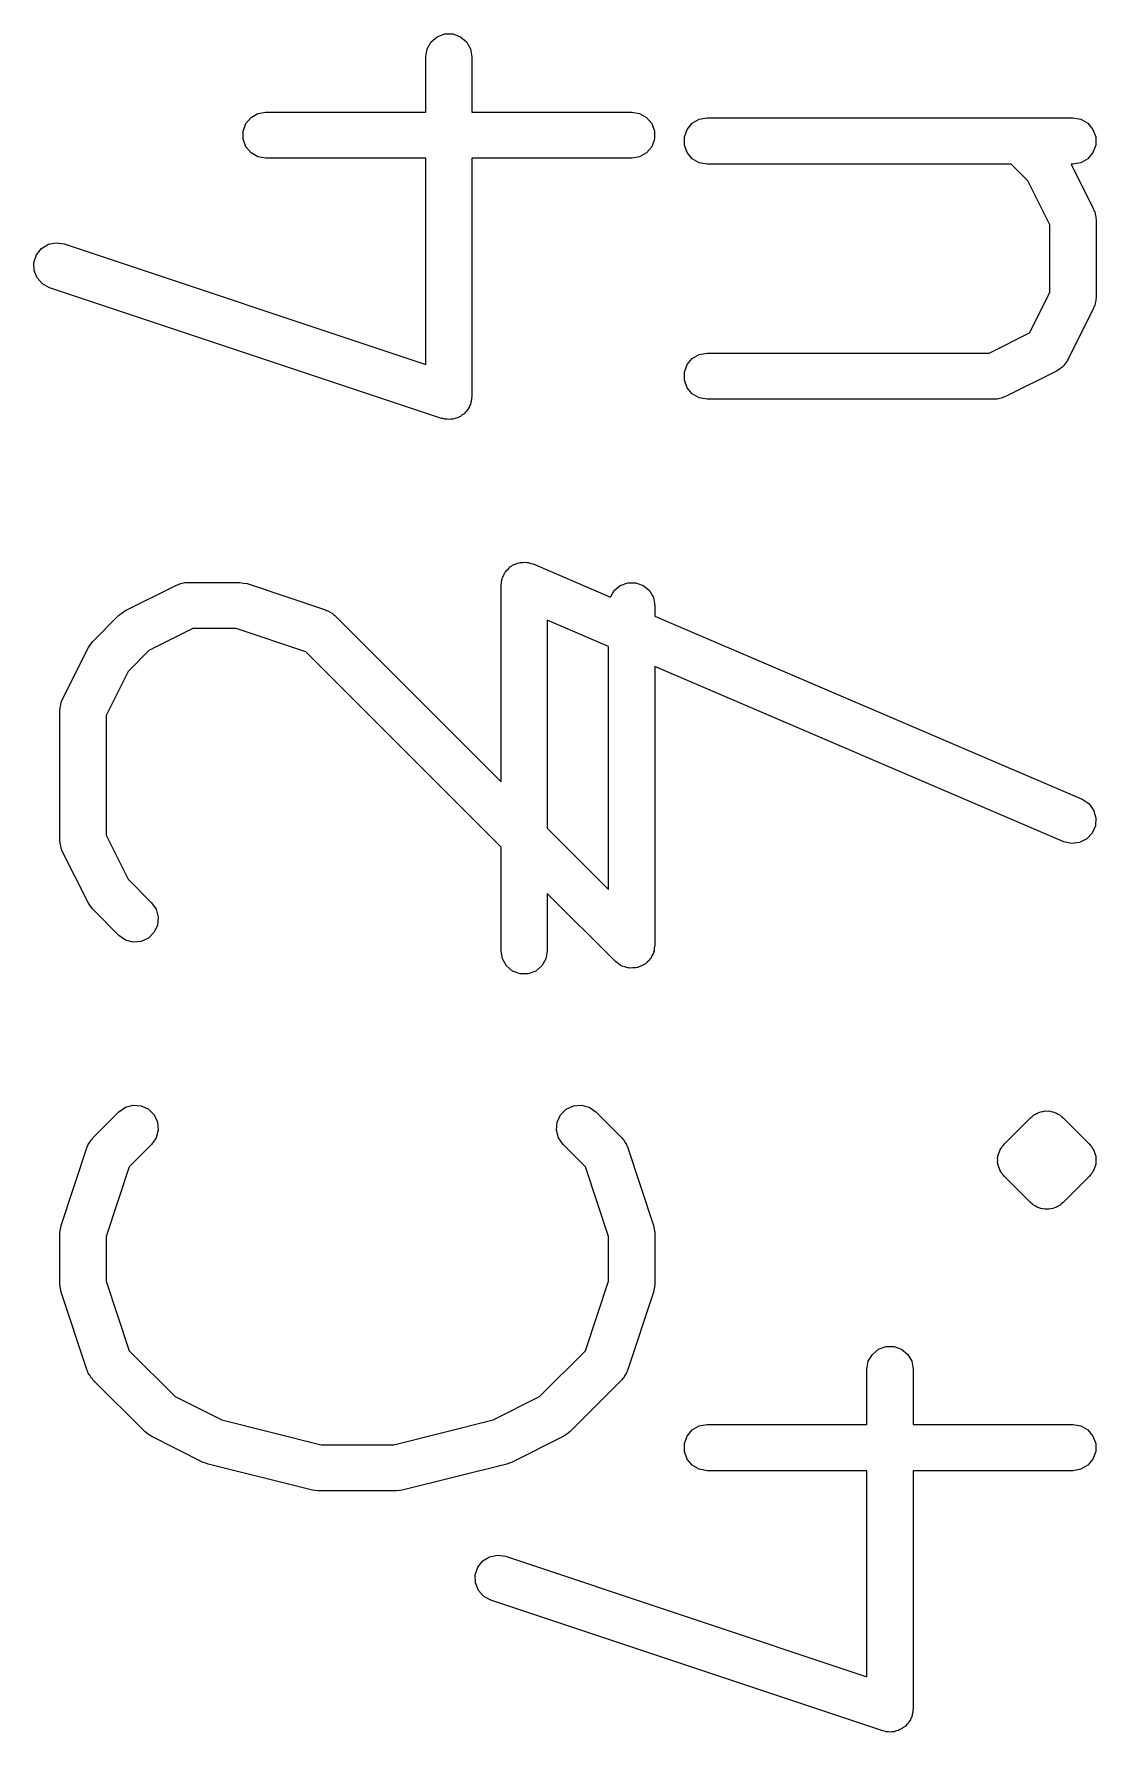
# Model space of a CAD drawing. Extents: x 0 to 76, y -93 to 10.
# Drawn here: x 51.858 to 54.193, y -78.121 to -74.388 of the extents above; entities that cross this region are included whole.
import ezdxf

# ---------------------------------------------------------------- set-up
doc = ezdxf.new("R2010")
doc.units = 0
doc.header["$MEASUREMENT"] = 0
doc.layers.add('BLACK', color=7, linetype='CONTINUOUS')

msp = doc.modelspace()

# ---------------------------------------------------------------- linework, layer by layer
at = {"layer": 'Black'}
for p, q in [((52.7315, -74.4051), (52.745, -74.3938)), ((52.745, -74.3938), (52.7616, -74.3877)), ((52.7616, -74.3877), (52.7792, -74.3877)), ((52.7792, -74.3877), (52.7958, -74.3938)), ((52.7958, -74.3938), (52.8093, -74.4051)), ((52.7196, -74.4378), (52.7226, -74.4204)), ((52.7196, -74.5593), (52.7196, -74.4378)), ((52.7226, -74.4204), (52.7315, -74.4051)), ((52.8093, -74.4051), (52.8181, -74.4204)), ((52.8181, -74.4204), (52.8212, -74.4378)), ((52.8212, -74.4378), (52.8212, -74.5593)), ((52.3182, -74.6013), (52.3242, -74.5847)), ((52.3242, -74.5847), (52.3356, -74.5712)), ((52.3356, -74.5712), (52.3508, -74.5624)), ((52.3508, -74.5624), (52.3682, -74.5593)), ((52.3682, -74.5593), (52.7196, -74.5593)), ((52.8212, -74.5593), (53.1725, -74.5593)), ((53.1725, -74.5593), (53.1899, -74.5624)), ((53.1899, -74.5624), (53.2052, -74.5712)), ((53.2052, -74.5712), (53.2165, -74.5847)), ((53.2165, -74.5847), (53.2226, -74.6013)), ((53.2942, -74.5976), (53.3056, -74.5841)), ((53.3056, -74.5841), (53.3208, -74.5753)), ((53.3208, -74.5753), (53.3382, -74.5722)), ((53.3382, -74.5722), (54.1425, -74.5722)), ((54.1425, -74.5722), (54.1599, -74.5753)), ((54.1599, -74.5753), (54.1752, -74.5841)), ((54.1752, -74.5841), (54.1865, -74.5976)), ((52.3182, -74.6189), (52.3182, -74.6013)), ((52.3242, -74.6355), (52.3182, -74.6189)), ((53.2226, -74.6189), (53.2165, -74.6355)), ((53.2226, -74.6013), (53.2226, -74.6189)), ((53.2882, -74.6142), (53.2942, -74.5976)), ((53.2882, -74.6319), (53.2882, -74.6142)), ((54.1865, -74.5976), (54.1926, -74.6142)), ((54.1926, -74.6142), (54.1926, -74.6319)), ((52.3356, -74.649), (52.3242, -74.6355)), ((52.3508, -74.6579), (52.3356, -74.649)), ((52.3682, -74.6609), (52.3508, -74.6579)), ((52.7196, -74.6609), (52.3682, -74.6609)), ((52.7196, -75.1142), (52.7196, -74.6609)), ((53.1725, -74.6609), (52.8212, -74.6609)), ((52.8212, -74.6609), (52.8212, -75.1846)), ((53.1899, -74.6579), (53.1725, -74.6609)), ((53.2052, -74.649), (53.1899, -74.6579)), ((53.2165, -74.6355), (53.2052, -74.649)), ((53.2942, -74.6484), (53.2882, -74.6319)), ((53.3056, -74.662), (53.2942, -74.6484)), ((53.3208, -74.6708), (53.3056, -74.662)), ((54.1752, -74.662), (54.1599, -74.6708)), ((54.1865, -74.6484), (54.1752, -74.662)), ((54.1926, -74.6319), (54.1865, -74.6484)), ((53.3382, -74.6738), (53.3208, -74.6708)), ((54.0066, -74.6738), (53.3382, -74.6738)), ((54.0433, -74.7106), (54.0066, -74.6738)), ((54.1425, -74.6738), (54.1386, -74.6738)), ((54.1386, -74.6738), (54.188, -74.7727)), ((54.1599, -74.6708), (54.1425, -74.6738)), ((54.0917, -74.8074), (54.0433, -74.7106)), ((54.188, -74.7727), (54.1888, -74.7755)), ((54.1888, -74.7755), (54.1903, -74.778)), ((54.0917, -74.9558), (54.0917, -74.8074)), ((54.1903, -74.778), (54.1913, -74.7839)), ((54.1913, -74.7839), (54.193, -74.7896)), ((54.193, -74.7896), (54.1928, -74.7925)), ((54.1928, -74.7925), (54.1933, -74.7954)), ((54.1933, -74.7954), (54.1933, -74.9678)), ((51.8749, -74.8594), (51.8899, -74.8501)), ((51.8899, -74.8501), (51.9072, -74.8466)), ((51.9072, -74.8466), (51.9247, -74.8492)), ((51.9247, -74.8492), (52.7196, -75.1142)), ((51.8583, -74.8899), (51.8639, -74.8732)), ((51.8588, -74.9076), (51.8583, -74.8899)), ((51.8639, -74.8732), (51.8749, -74.8594)), ((51.8653, -74.924), (51.8588, -74.9076)), ((51.877, -74.9372), (51.8653, -74.924)), ((51.8925, -74.9456), (51.877, -74.9372)), ((52.7543, -75.2328), (51.8925, -74.9456)), ((54.0472, -75.0448), (54.0917, -74.9558)), ((54.188, -74.9905), (54.1305, -75.1054)), ((54.1888, -74.9877), (54.188, -74.9905)), ((54.1903, -74.9851), (54.1888, -74.9877)), ((54.1913, -74.9793), (54.1903, -74.9851)), ((54.193, -74.9736), (54.1913, -74.9793)), ((54.1933, -74.9678), (54.1928, -74.9706)), ((54.1928, -74.9706), (54.193, -74.9736)), ((53.9582, -75.0893), (54.0472, -75.0448)), ((53.2942, -75.1147), (53.3056, -75.1012)), ((53.3056, -75.1012), (53.3208, -75.0924)), ((53.3208, -75.0924), (53.3382, -75.0893)), ((53.3382, -75.0893), (53.9582, -75.0893)), ((54.1261, -75.1114), (54.122, -75.1176)), ((54.1305, -75.1054), (54.1261, -75.1114)), ((53.2882, -75.1313), (53.2942, -75.1147)), ((53.2882, -75.1489), (53.2882, -75.1313)), ((53.2942, -75.1655), (53.2882, -75.1489)), ((54.1078, -75.1281), (53.9929, -75.1856)), ((54.1138, -75.1237), (54.1078, -75.1281)), ((54.12, -75.1196), (54.1138, -75.1237)), ((54.1209, -75.1184), (54.12, -75.1196)), ((54.122, -75.1176), (54.1209, -75.1184)), ((52.8212, -75.1846), (52.8205, -75.1883)), ((52.8205, -75.1883), (52.8206, -75.1921)), ((53.3056, -75.179), (53.2942, -75.1655)), ((53.3208, -75.1879), (53.3056, -75.179)), ((53.3382, -75.1909), (53.3208, -75.1879)), ((53.9876, -75.1879), (53.9817, -75.1889)), ((53.9901, -75.1864), (53.9876, -75.1879)), ((53.9929, -75.1856), (53.9901, -75.1864)), ((52.7997, -75.2253), (52.7958, -75.2286)), ((52.8041, -75.2227), (52.7997, -75.2253)), ((52.8064, -75.2197), (52.8041, -75.2227)), ((52.8093, -75.2173), (52.8064, -75.2197)), ((52.8119, -75.2128), (52.8093, -75.2173)), ((52.8151, -75.2088), (52.8119, -75.2128)), ((52.8162, -75.2053), (52.8151, -75.2088)), ((52.8181, -75.202), (52.8162, -75.2053)), ((52.819, -75.197), (52.8181, -75.202)), ((52.8206, -75.1921), (52.819, -75.197)), ((53.9702, -75.1909), (53.3382, -75.1909)), ((53.9731, -75.1904), (53.9702, -75.1909)), ((53.976, -75.1906), (53.9731, -75.1904)), ((53.9817, -75.1889), (53.976, -75.1906)), ((52.758, -75.2334), (52.7543, -75.2328)), ((52.7616, -75.2347), (52.758, -75.2334)), ((52.7667, -75.2347), (52.7616, -75.2347)), ((52.7718, -75.2354), (52.7667, -75.2347)), ((52.7754, -75.2347), (52.7718, -75.2354)), ((52.7792, -75.2347), (52.7754, -75.2347)), ((52.784, -75.2329), (52.7792, -75.2347)), ((52.7891, -75.2319), (52.784, -75.2329)), ((52.7923, -75.2299), (52.7891, -75.2319)), ((52.7958, -75.2286), (52.7923, -75.2299)), ((52.9016, -75.5633), (52.9056, -75.5591)), ((52.9056, -75.5591), (52.9083, -75.5577)), ((52.9083, -75.5577), (52.9106, -75.5557)), ((52.9106, -75.5557), (52.9161, -75.5537)), ((52.9161, -75.5537), (52.9214, -75.5511)), ((52.9214, -75.5511), (52.9244, -75.5507)), ((52.9244, -75.5507), (52.9272, -75.5497)), ((52.9272, -75.5497), (52.9331, -75.5497)), ((52.9331, -75.5497), (52.9389, -75.549)), ((52.9389, -75.549), (52.9418, -75.5497)), ((52.9418, -75.5497), (52.9449, -75.5497)), ((52.9449, -75.5497), (52.9504, -75.5517)), ((52.9504, -75.5517), (52.9561, -75.553)), ((52.9561, -75.553), (53.1255, -75.6257)), ((52.0582, -75.6563), (52.1731, -75.5988)), ((52.1731, -75.5988), (52.1759, -75.598)), ((52.1759, -75.598), (52.1785, -75.5965)), ((52.1785, -75.5965), (52.1843, -75.5955)), ((52.1843, -75.5955), (52.19, -75.5938)), ((52.19, -75.5938), (52.193, -75.594)), ((52.193, -75.594), (52.1959, -75.5935)), ((52.1959, -75.5935), (52.3108, -75.5935)), ((52.3108, -75.5935), (52.3188, -75.5949)), ((52.3188, -75.5949), (52.3268, -75.5961)), ((52.3268, -75.5961), (52.4992, -75.6535)), ((52.8852, -75.5997), (52.8863, -75.594)), ((52.8863, -75.594), (52.8866, -75.5881)), ((52.8866, -75.5881), (52.8878, -75.5853)), ((52.8878, -75.5853), (52.8883, -75.5824)), ((52.8883, -75.5824), (52.8912, -75.5773)), ((52.8912, -75.5773), (52.8935, -75.5719)), ((52.8935, -75.5719), (52.8956, -75.5697)), ((52.8956, -75.5697), (52.8971, -75.5671)), ((52.8971, -75.5671), (52.9016, -75.5633)), ((53.1471, -75.6003), (53.1637, -75.5942)), ((53.1637, -75.5942), (53.1814, -75.5942)), ((53.1814, -75.5942), (53.1979, -75.6003)), ((52.8852, -76.032), (52.8852, -75.5997)), ((53.1255, -75.6257), (53.1336, -75.6116)), ((53.1336, -75.6116), (53.1471, -75.6003)), ((53.1979, -75.6003), (53.2115, -75.6116)), ((53.2115, -75.6116), (53.2203, -75.6269)), ((53.2203, -75.6269), (53.2233, -75.6443)), ((51.9876, -75.7232), (52.045, -75.6658)), ((52.045, -75.6658), (52.0517, -75.6611)), ((52.0517, -75.6611), (52.0582, -75.6563)), ((52.4992, -75.6535), (52.5018, -75.6549)), ((52.5018, -75.6549), (52.5046, -75.6557)), ((52.5046, -75.6557), (52.5095, -75.6591)), ((52.5095, -75.6591), (52.5147, -75.6619)), ((52.5147, -75.6619), (52.5166, -75.6641)), ((52.5166, -75.6641), (52.519, -75.6658)), ((52.519, -75.6658), (52.8852, -76.032)), ((53.2233, -75.6443), (53.2233, -75.6676)), ((53.2233, -75.6676), (54.1626, -76.0701)), ((52.2078, -75.6951), (52.111, -75.7435)), ((52.3025, -75.6951), (52.2078, -75.6951)), ((52.4557, -75.7461), (52.3025, -75.6951)), ((53.1217, -75.7346), (52.9868, -75.6768)), ((52.9868, -75.6768), (52.9868, -76.1336)), ((51.9206, -75.8514), (51.9781, -75.7364)), ((51.9781, -75.7364), (51.9829, -75.7299)), ((51.9829, -75.7299), (51.9876, -75.7232)), ((52.111, -75.7435), (52.0652, -75.7893)), ((52.8852, -76.1757), (52.4557, -75.7461)), ((53.1217, -76.2685), (53.1217, -75.7346)), ((54.1225, -76.1635), (53.2233, -75.7781)), ((53.2233, -75.7781), (53.2233, -76.3911)), ((52.0652, -75.7893), (52.0168, -75.8861)), ((51.9173, -75.8626), (51.9183, -75.8567)), ((51.9183, -75.8567), (51.9198, -75.8542)), ((51.9198, -75.8542), (51.9206, -75.8514)), ((51.9152, -75.8741), (51.9158, -75.8712)), ((51.9152, -76.1613), (51.9152, -75.8741)), ((51.9156, -75.8683), (51.9173, -75.8626)), ((51.9158, -75.8712), (51.9156, -75.8683)), ((52.0168, -75.8861), (52.0168, -76.1493)), ((54.1626, -76.0701), (54.1773, -76.0798)), ((54.1773, -76.0798), (54.1879, -76.0939)), ((54.1879, -76.0939), (54.193, -76.1108)), ((54.193, -76.1108), (54.192, -76.1284)), ((52.0168, -76.1493), (52.0653, -76.2461)), ((52.9868, -76.1336), (53.1217, -76.2685)), ((54.173, -76.1575), (54.1572, -76.1654)), ((54.1851, -76.1446), (54.173, -76.1575)), ((54.192, -76.1284), (54.1851, -76.1446)), ((51.9158, -76.1642), (51.9152, -76.1613)), ((51.9156, -76.1671), (51.9158, -76.1642)), ((51.9173, -76.1728), (51.9156, -76.1671)), ((51.9183, -76.1787), (51.9173, -76.1728)), ((51.9198, -76.1812), (51.9183, -76.1787)), ((51.9206, -76.1841), (51.9198, -76.1812)), ((51.9781, -76.299), (51.9206, -76.1841)), ((52.8852, -76.4041), (52.8852, -76.1757)), ((54.1397, -76.1675), (54.1225, -76.1635)), ((54.1572, -76.1654), (54.1397, -76.1675)), ((52.0653, -76.2461), (52.1169, -76.2978)), ((51.9829, -76.3055), (51.9781, -76.299)), ((51.9876, -76.3122), (51.9829, -76.3055)), ((52.1169, -76.2978), (52.127, -76.3122)), ((53.1366, -76.4271), (52.9868, -76.2773)), ((52.9868, -76.2773), (52.9868, -76.4041)), ((52.045, -76.3696), (51.9876, -76.3122)), ((52.127, -76.3122), (52.1316, -76.3293)), ((52.1316, -76.3293), (52.13, -76.3468)), ((52.0595, -76.3797), (52.045, -76.3696)), ((52.0765, -76.3843), (52.0595, -76.3797)), ((52.0941, -76.3828), (52.0765, -76.3843)), ((52.1101, -76.3753), (52.0941, -76.3828)), ((52.1226, -76.3628), (52.1101, -76.3753)), ((52.13, -76.3468), (52.1226, -76.3628)), ((52.8883, -76.4214), (52.8852, -76.4041)), ((52.9868, -76.4041), (52.9838, -76.4214)), ((53.2142, -76.4203), (53.2126, -76.4219)), ((53.217, -76.4143), (53.2142, -76.4203)), ((53.2203, -76.4085), (53.217, -76.4143)), ((53.2207, -76.4063), (53.2203, -76.4085)), ((53.2216, -76.4043), (53.2207, -76.4063)), ((53.2222, -76.3977), (53.2216, -76.4043)), ((53.2233, -76.3911), (53.2222, -76.3977)), ((52.8971, -76.4367), (52.8883, -76.4214)), ((52.9106, -76.4481), (52.8971, -76.4367)), ((52.9272, -76.4541), (52.9106, -76.4481)), ((52.9449, -76.4541), (52.9272, -76.4541)), ((52.9614, -76.4481), (52.9449, -76.4541)), ((52.975, -76.4367), (52.9614, -76.4481)), ((52.9838, -76.4214), (52.975, -76.4367)), ((53.1421, -76.4309), (53.1366, -76.4271)), ((53.1471, -76.4351), (53.1421, -76.4309)), ((53.1492, -76.4359), (53.1471, -76.4351)), ((53.1511, -76.4372), (53.1492, -76.4359)), ((53.1575, -76.4389), (53.1511, -76.4372)), ((53.1637, -76.4412), (53.1575, -76.4389)), ((53.166, -76.4412), (53.1637, -76.4412)), ((53.1681, -76.4417), (53.166, -76.4412)), ((53.1747, -76.4412), (53.1681, -76.4417)), ((53.1814, -76.4412), (53.1747, -76.4412)), ((53.1835, -76.4404), (53.1814, -76.4412)), ((53.1857, -76.4402), (53.1835, -76.4404)), ((53.1917, -76.4374), (53.1857, -76.4402)), ((53.1979, -76.4351), (53.1917, -76.4374)), ((53.1997, -76.4337), (53.1979, -76.4351)), ((53.2017, -76.4328), (53.1997, -76.4337)), ((53.2064, -76.4281), (53.2017, -76.4328)), ((53.2115, -76.4238), (53.2064, -76.4281)), ((53.2126, -76.4219), (53.2115, -76.4238)), ((52.045, -76.7574), (52.0595, -76.7473)), ((52.0595, -76.7473), (52.0765, -76.7427)), ((52.0765, -76.7427), (52.0941, -76.7442)), ((52.0941, -76.7442), (52.1101, -76.7517)), ((52.1101, -76.7517), (52.1226, -76.7642)), ((53.016, -76.7642), (53.0285, -76.7517)), ((53.0285, -76.7517), (53.0445, -76.7442)), ((53.0445, -76.7442), (53.0621, -76.7427)), ((53.0621, -76.7427), (53.0791, -76.7473)), ((53.0791, -76.7473), (53.0936, -76.7574)), ((54.0764, -76.7568), (54.0807, -76.7556)), ((54.0807, -76.7556), (54.0851, -76.756)), ((54.0851, -76.756), (54.0895, -76.7556)), ((54.0895, -76.7556), (54.0938, -76.7568)), ((51.9876, -76.8148), (52.045, -76.7574)), ((52.1226, -76.7642), (52.13, -76.7802)), ((52.13, -76.7802), (52.1316, -76.7977)), ((53.007, -76.7977), (53.0086, -76.7802)), ((53.0086, -76.7802), (53.016, -76.7642)), ((53.0936, -76.7574), (53.151, -76.8148)), ((53.9917, -76.8278), (54.0492, -76.7703)), ((54.0492, -76.7703), (54.0528, -76.7678)), ((54.0528, -76.7678), (54.056, -76.7646)), ((54.056, -76.7646), (54.06, -76.7627)), ((54.06, -76.7627), (54.0636, -76.7602)), ((54.0636, -76.7602), (54.0679, -76.759)), ((54.0679, -76.759), (54.0719, -76.7572)), ((54.0719, -76.7572), (54.0764, -76.7568)), ((54.0938, -76.7568), (54.0982, -76.7572)), ((54.0982, -76.7572), (54.1023, -76.759)), ((54.1023, -76.759), (54.1066, -76.7602)), ((54.1066, -76.7602), (54.1102, -76.7627)), ((54.1102, -76.7627), (54.1142, -76.7646)), ((54.1142, -76.7646), (54.1174, -76.7678)), ((54.1174, -76.7678), (54.121, -76.7703)), ((54.121, -76.7703), (54.1785, -76.8278)), ((51.9767, -76.8321), (51.9775, -76.8293)), ((51.9775, -76.8293), (51.9809, -76.8244)), ((51.9809, -76.8244), (51.9837, -76.8192)), ((51.9837, -76.8192), (51.9859, -76.8172)), ((51.9859, -76.8172), (51.9876, -76.8148)), ((52.1169, -76.8292), (52.0679, -76.8782)), ((52.127, -76.8148), (52.1169, -76.8292)), ((52.1316, -76.7977), (52.127, -76.8148)), ((53.0116, -76.8148), (53.007, -76.7977)), ((53.0217, -76.8292), (53.0116, -76.8148)), ((53.0707, -76.8782), (53.0217, -76.8292)), ((53.151, -76.8148), (53.1527, -76.8172)), ((53.1527, -76.8172), (53.1549, -76.8192)), ((53.1549, -76.8192), (53.1577, -76.8244)), ((53.1577, -76.8244), (53.1611, -76.8293)), ((53.1611, -76.8293), (53.1619, -76.8321)), ((53.9892, -76.8314), (53.9917, -76.8278)), ((54.1785, -76.8278), (54.181, -76.8314)), ((51.9179, -77.0071), (51.9753, -76.8347)), ((51.9753, -76.8347), (51.9767, -76.8321)), ((53.1619, -76.8321), (53.1633, -76.8347)), ((53.1633, -76.8347), (53.2207, -77.0071)), ((53.977, -76.8593), (53.9776, -76.8571)), ((53.9774, -76.8637), (53.977, -76.8593)), ((53.977, -76.8681), (53.9774, -76.8637)), ((53.9776, -76.8703), (53.977, -76.8681)), ((53.9776, -76.8549), (53.9784, -76.8528)), ((53.9776, -76.8571), (53.9776, -76.8549)), ((53.9784, -76.8528), (53.9786, -76.8505)), ((53.9786, -76.8505), (53.9805, -76.8465)), ((53.9805, -76.8465), (53.9816, -76.8422)), ((53.9816, -76.8422), (53.9829, -76.8404)), ((53.9829, -76.8404), (53.9836, -76.8383)), ((53.9836, -76.8383), (53.9851, -76.8366)), ((53.9851, -76.8366), (53.986, -76.8346)), ((53.986, -76.8346), (53.9892, -76.8314)), ((54.181, -76.8314), (54.1842, -76.8346)), ((54.1842, -76.8346), (54.1851, -76.8366)), ((54.1851, -76.8366), (54.1865, -76.8383)), ((54.1865, -76.8383), (54.1873, -76.8404)), ((54.1873, -76.8404), (54.1886, -76.8422)), ((54.1886, -76.8422), (54.1897, -76.8465)), ((54.1897, -76.8465), (54.1916, -76.8505)), ((54.1916, -76.8505), (54.1918, -76.8528)), ((54.1918, -76.8528), (54.1926, -76.8549)), ((54.1926, -76.8549), (54.1926, -76.8571)), ((54.1926, -76.8571), (54.1932, -76.8593)), ((54.1932, -76.8681), (54.1926, -76.8703)), ((54.1932, -76.8593), (54.1928, -76.8637)), ((54.1928, -76.8637), (54.1932, -76.8681)), ((52.0679, -76.8782), (52.0168, -77.0314)), ((53.1217, -77.0314), (53.0707, -76.8782)), ((53.9776, -76.8725), (53.9776, -76.8703)), ((53.9784, -76.8746), (53.9776, -76.8725)), ((53.9786, -76.8768), (53.9784, -76.8746)), ((53.9805, -76.8809), (53.9786, -76.8768)), ((53.9816, -76.8852), (53.9805, -76.8809)), ((53.9829, -76.887), (53.9816, -76.8852)), ((53.9836, -76.8891), (53.9829, -76.887)), ((53.9851, -76.8908), (53.9836, -76.8891)), ((53.986, -76.8928), (53.9851, -76.8908)), ((53.9892, -76.896), (53.986, -76.8928)), ((53.9917, -76.8996), (53.9892, -76.896)), ((54.0492, -76.9571), (53.9917, -76.8996)), ((54.1785, -76.8996), (54.121, -76.9571)), ((54.181, -76.896), (54.1785, -76.8996)), ((54.1842, -76.8928), (54.181, -76.896)), ((54.1851, -76.8908), (54.1842, -76.8928)), ((54.1865, -76.8891), (54.1851, -76.8908)), ((54.1873, -76.887), (54.1865, -76.8891)), ((54.1886, -76.8852), (54.1873, -76.887)), ((54.1897, -76.8809), (54.1886, -76.8852)), ((54.1916, -76.8768), (54.1897, -76.8809)), ((54.1918, -76.8746), (54.1916, -76.8768)), ((54.1926, -76.8725), (54.1918, -76.8746)), ((54.1926, -76.8703), (54.1926, -76.8725)), ((54.0528, -76.9596), (54.0492, -76.9571)), ((54.056, -76.9628), (54.0528, -76.9596)), ((54.06, -76.9646), (54.056, -76.9628)), ((54.0636, -76.9672), (54.06, -76.9646)), ((54.0679, -76.9683), (54.0636, -76.9672)), ((54.0719, -76.9702), (54.0679, -76.9683)), ((54.0764, -76.9706), (54.0719, -76.9702)), ((54.0807, -76.9717), (54.0764, -76.9706)), ((54.0851, -76.9714), (54.0807, -76.9717)), ((54.0895, -76.9717), (54.0851, -76.9714)), ((54.0938, -76.9706), (54.0895, -76.9717)), ((54.0982, -76.9702), (54.0938, -76.9706)), ((54.1023, -76.9683), (54.0982, -76.9702)), ((54.1066, -76.9672), (54.1023, -76.9683)), ((54.1102, -76.9646), (54.1066, -76.9672)), ((54.1142, -76.9628), (54.1102, -76.9646)), ((54.1174, -76.9596), (54.1142, -76.9628)), ((54.121, -76.9571), (54.1174, -76.9596)), ((51.9152, -77.0231), (51.9167, -77.0151)), ((51.9167, -77.0151), (51.9179, -77.0071)), ((53.2207, -77.0071), (53.2219, -77.0151)), ((53.2219, -77.0151), (53.2233, -77.0231)), ((51.9152, -77.138), (51.9152, -77.0231)), ((52.0168, -77.0314), (52.0168, -77.1298)), ((53.1217, -77.1298), (53.1217, -77.0314)), ((53.2233, -77.0231), (53.2233, -77.138)), ((52.0168, -77.1298), (52.0679, -77.2829)), ((53.0707, -77.2829), (53.1217, -77.1298)), ((51.9167, -77.146), (51.9152, -77.138)), ((51.9179, -77.1541), (51.9167, -77.146)), ((51.9753, -77.3264), (51.9179, -77.1541)), ((53.2207, -77.1541), (53.1633, -77.3264)), ((53.2219, -77.146), (53.2207, -77.1541)), ((53.2233, -77.138), (53.2219, -77.146)), ((53.7015, -77.2907), (53.715, -77.2793)), ((53.715, -77.2793), (53.7316, -77.2733)), ((53.7316, -77.2733), (53.7492, -77.2733)), ((53.7492, -77.2733), (53.7658, -77.2793)), ((53.7658, -77.2793), (53.7793, -77.2907)), ((52.0679, -77.2829), (52.1685, -77.3835)), ((52.9701, -77.3835), (53.0707, -77.2829)), ((53.6896, -77.3233), (53.6926, -77.3059)), ((53.6926, -77.3059), (53.7015, -77.2907)), ((53.7793, -77.2907), (53.7881, -77.3059)), ((53.7881, -77.3059), (53.7912, -77.3233)), ((51.9767, -77.329), (51.9753, -77.3264)), ((51.9775, -77.3318), (51.9767, -77.329)), ((51.9809, -77.3367), (51.9775, -77.3318)), ((51.9837, -77.342), (51.9809, -77.3367)), ((51.9859, -77.3439), (51.9837, -77.342)), ((51.9876, -77.3463), (51.9859, -77.3439)), ((52.1025, -77.4612), (51.9876, -77.3463)), ((53.151, -77.3463), (53.0361, -77.4612)), ((53.1527, -77.3439), (53.151, -77.3463)), ((53.1549, -77.342), (53.1527, -77.3439)), ((53.1577, -77.3367), (53.1549, -77.342)), ((53.1611, -77.3319), (53.1577, -77.3367)), ((53.1619, -77.329), (53.1611, -77.3319)), ((53.1633, -77.3264), (53.1619, -77.329)), ((53.6896, -77.4449), (53.6896, -77.3233)), ((53.7912, -77.3233), (53.7912, -77.4449)), ((52.1685, -77.3835), (52.271, -77.4348)), ((52.8676, -77.4348), (52.9701, -77.3835)), ((52.1092, -77.4659), (52.1025, -77.4612)), ((52.1157, -77.4707), (52.1092, -77.4659)), ((52.271, -77.4348), (52.4894, -77.4894)), ((52.6492, -77.4894), (52.8676, -77.4348)), ((53.0295, -77.4659), (53.0229, -77.4707)), ((53.0361, -77.4612), (53.0295, -77.4659)), ((53.2942, -77.4703), (53.3056, -77.4568)), ((53.3056, -77.4568), (53.3208, -77.4479)), ((53.3208, -77.4479), (53.3382, -77.4449)), ((53.3382, -77.4449), (53.6896, -77.4449)), ((53.7912, -77.4449), (54.1425, -77.4449)), ((54.1425, -77.4449), (54.1599, -77.4479)), ((54.1599, -77.4479), (54.1752, -77.4568)), ((54.1752, -77.4568), (54.1865, -77.4703)), ((52.2306, -77.5282), (52.1157, -77.4707)), ((52.4894, -77.4894), (52.6492, -77.4894)), ((53.0229, -77.4707), (52.908, -77.5282)), ((53.2882, -77.4868), (53.2942, -77.4703)), ((53.2882, -77.5045), (53.2882, -77.4868)), ((54.1865, -77.4703), (54.1926, -77.4868)), ((54.1926, -77.4868), (54.1926, -77.5045)), ((52.2359, -77.5298), (52.2306, -77.5282)), ((52.241, -77.532), (52.2359, -77.5298)), ((52.4708, -77.5895), (52.241, -77.532)), ((52.8976, -77.532), (52.6678, -77.5895)), ((52.9027, -77.5298), (52.8976, -77.532)), ((52.908, -77.5282), (52.9027, -77.5298)), ((53.2942, -77.5211), (53.2882, -77.5045)), ((53.3056, -77.5346), (53.2942, -77.5211)), ((53.3208, -77.5434), (53.3056, -77.5346)), ((54.1752, -77.5346), (54.1599, -77.5434)), ((54.1865, -77.5211), (54.1752, -77.5346)), ((54.1926, -77.5045), (54.1865, -77.5211)), ((53.3382, -77.5465), (53.3208, -77.5434)), ((53.6896, -77.5465), (53.3382, -77.5465)), ((53.6896, -77.9997), (53.6896, -77.5465)), ((54.1425, -77.5465), (53.7912, -77.5465)), ((53.7912, -77.5465), (53.7912, -78.0702)), ((54.1599, -77.5434), (54.1425, -77.5465)), ((52.477, -77.5899), (52.4708, -77.5895)), ((52.4831, -77.591), (52.477, -77.5899)), ((52.6555, -77.591), (52.4831, -77.591)), ((52.6616, -77.5899), (52.6555, -77.591)), ((52.6678, -77.5895), (52.6616, -77.5899)), ((52.8283, -77.7755), (52.8339, -77.7587)), ((52.8339, -77.7587), (52.8449, -77.7449)), ((52.8449, -77.7449), (52.8599, -77.7357)), ((52.8599, -77.7357), (52.8772, -77.7321)), ((52.8772, -77.7321), (52.8947, -77.7347)), ((52.8947, -77.7347), (53.6896, -77.9997)), ((52.8288, -77.7931), (52.8283, -77.7755)), ((52.8353, -77.8095), (52.8288, -77.7931)), ((52.847, -77.8227), (52.8353, -77.8095)), ((52.8625, -77.8311), (52.847, -77.8227)), ((53.7243, -78.1184), (52.8625, -77.8311)), ((53.7819, -78.0984), (53.7793, -78.1028)), ((53.7851, -78.0944), (53.7819, -78.0984)), ((53.7862, -78.0908), (53.7851, -78.0944)), ((53.7881, -78.0876), (53.7862, -78.0908)), ((53.789, -78.0825), (53.7881, -78.0876)), ((53.7906, -78.0776), (53.789, -78.0825)), ((53.7912, -78.0702), (53.7905, -78.0739)), ((53.7905, -78.0739), (53.7906, -78.0776)), ((53.728, -78.1189), (53.7243, -78.1184)), ((53.7316, -78.1202), (53.728, -78.1189)), ((53.7367, -78.1202), (53.7316, -78.1202)), ((53.7418, -78.121), (53.7367, -78.1202)), ((53.7454, -78.1202), (53.7418, -78.121)), ((53.7492, -78.1202), (53.7454, -78.1202)), ((53.754, -78.1185), (53.7492, -78.1202)), ((53.7591, -78.1174), (53.754, -78.1185)), ((53.7623, -78.1155), (53.7591, -78.1174)), ((53.7658, -78.1142), (53.7623, -78.1155)), ((53.7697, -78.1109), (53.7658, -78.1142)), ((53.7741, -78.1082), (53.7697, -78.1109)), ((53.7764, -78.1053), (53.7741, -78.1082)), ((53.7793, -78.1028), (53.7764, -78.1053))]:
    msp.add_line(p, q, dxfattribs=at)

doc.saveas('drawing.dxf')
